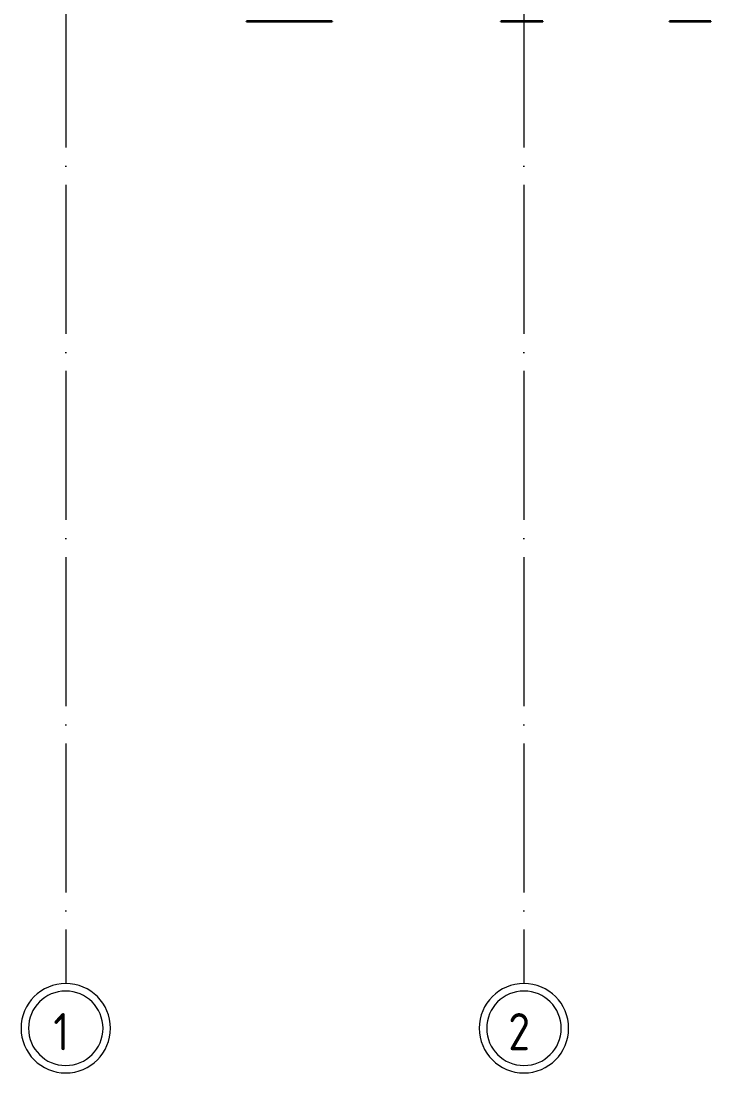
# Model space of a CAD drawing. Header units: millimetres. Extents: x -21010 to 105841, y -18351 to 135084.
# Drawn here: x -13338 to -4078, y -18351 to -4227 of the extents above; entities that cross this region are included whole.
import ezdxf

# ---------------------------------------------------------------- set-up
doc = ezdxf.new("R2010")
doc.units = ezdxf.units.MM
doc.linetypes.add('ADSK_Линия сетки', pattern=[2500, 2000, -250, 0, -250])
doc.layers.add('Оси', color=7, linetype='Continuous', lineweight=9)
doc.layers.add('Стены наружные', color=7, linetype='Continuous', lineweight=18)
doc.styles.add('GOST Common_2', font='GOST_Common.ttf', dxfattribs={"width": 0.9, "height": 500})

# ---------------------------------------------------------------- blocks, each defined once
blk = doc.blocks.new('1 этаж 21082025')
at = {"layer": 'Оси', "linetype": 'ADSK_Линия сетки'}
for p, q in [((-7000, -29900), (-7000, -60626)), ((-850, -29900), (-850, -60626))]:
    blk.add_line(p, q, dxfattribs=at)
at = {"layer": 'Оси', "lineweight": 20}
for centre, radius, start, end in [((-7000, -61226), 600, 0, 180), ((-7000, -61226), 500, 0, 180), ((-850, -61226), 600, 0, 180), ((-850, -61226), 500, 0, 180), ((-7000, -61226), 600, 180, 0), ((-7000, -61226), 500, 180, 0), ((-850, -61226), 600, 180, 0), ((-850, -61226), 500, 180, 0)]:
    blk.add_arc(centre, radius, start, end, dxfattribs=at)
at = {"layer": 'Стены наружные', "lineweight": 30}
for p, q in [((-3425, -47702), (-4575, -47702)), ((-4575, -47702), (-4575, -47707)), ((-4575, -47707), (-3425, -47707)), ((-3425, -47707), (-3425, -47702)), ((-595, -47702), (-1160, -47702)), ((-1160, -47702), (-1160, -47707)), ((-1160, -47707), (-595, -47707)), ((-595, -47707), (-595, -47702)), ((1660, -47702), (1105, -47702)), ((1105, -47702), (1105, -47707)), ((1105, -47707), (1660, -47707)), ((1660, -47707), (1660, -47702))]:
    blk.add_line(p, q, dxfattribs=at)
at = {"layer": 'Стены наружные', "linetype": 'Continuous', "lineweight": 9}
for p, q in [((-3648, -47702), (-3651, -47707)), ((-3623, -47707), (-3626, -47702)), ((-952, -47707), (-952, -47707)), ((1302, -47703), (1301, -47702)), ((1656, -47707), (1653, -47702))]:
    blk.add_line(p, q, dxfattribs=at)
at = {"layer": 'Оси', "style": 'GOST Common_2', "width": 0.9}
for s, p in [('1', (-7167, -61522)), ('2', (-1061, -61522))]:
    blk.add_text(s, height=500, dxfattribs=at).set_placement(p)

msp = doc.modelspace()

# ---------------------------------------------------------------- block references
msp.add_blockref('1 этаж 21082025', (-5738, 43475))

doc.saveas('drawing.dxf')
